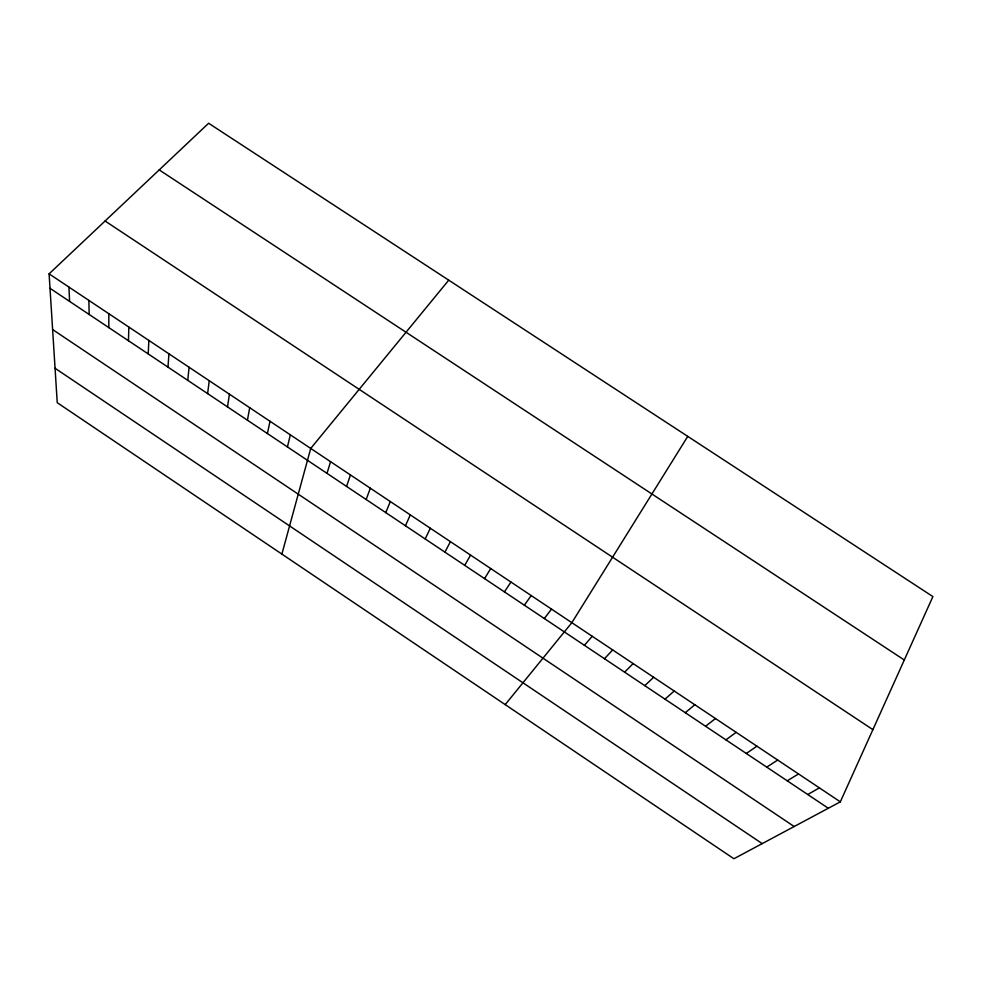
<?xml version="1.0" encoding="UTF-8"?>
<svg xmlns="http://www.w3.org/2000/svg" width="982" height="982" viewBox="0 0 982 982"><rect width="100%" height="100%" fill="white"/><g stroke="black" fill="none" stroke-linecap="round" stroke-linejoin="round"><path stroke-width="1.47" d="M108.806 327.583L108.83 313.712M128.482 340.729L128.826 327.055M148.208 353.913L148.859 340.423M167.971 367.108L168.941 353.827M187.771 380.341L189.072 367.256M207.619 393.598L209.24 380.721M227.505 406.892L229.444 394.199M247.439 420.198L249.698 407.714M267.411 433.541L270.001 421.266M287.431 446.92L290.341 434.842M281.883 554.093L310.729 448.443L448.725 280.177M327.006 473.349L330.566 461.675M346.56 486.421L350.439 474.944M366.151 499.507L370.349 488.226M385.779 512.616L390.308 501.544M405.456 525.763L410.304 514.887M840.322 801.84L932.9 596.59L208.626 123.253L49.1 273.855L57.238 402.694L733.91 858.747L840.322 801.84L49.1 273.855M425.169 538.934L430.349 528.267M444.932 552.13L450.431 541.671M464.719 565.362L470.562 555.1M484.568 578.607L490.73 568.553M687.756 436.389L571.843 622.686L505.202 704.61M504.441 591.888L510.947 582.044M524.363 605.207L531.201 595.558M544.335 618.537L551.503 609.11M584.388 645.297L592.232 636.287M604.482 658.726L612.658 649.924M624.613 672.167L633.132 663.587M644.793 685.645L653.656 677.273M665.01 699.159L674.217 690.997M685.276 712.699L694.826 704.745M705.579 726.263L715.473 718.529M725.931 739.851L736.169 732.339M746.32 753.476L756.913 746.173M766.746 767.126L777.695 760.043M787.233 780.8L798.526 773.951M807.756 794.512L819.393 787.871M159.207 169.898L904.299 660.002M105.074 221.011L872.888 729.638M50.008 288.315L828.317 808.26M52.611 329.547L794.168 826.513M55.066 368.275L762.204 843.612M68.961 287.112L69.562 301.376M88.871 300.406L89.166 314.473"/></g></svg>
